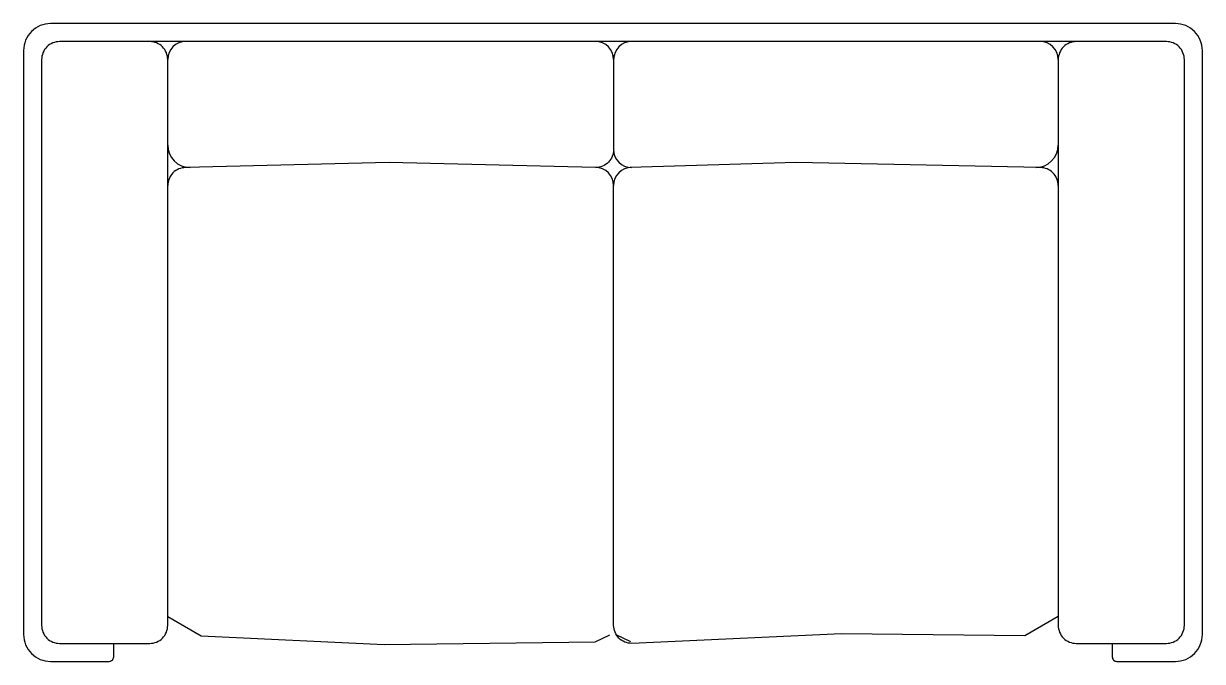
# Model space of a CAD drawing. Extents: x 0 to 131, y -71 to 0.
import ezdxf

# ---------------------------------------------------------------- set-up
doc = ezdxf.new("R2010")
doc.units = 0
doc.header["$LTSCALE"] = 50
doc.header["$MEASUREMENT"] = 0
doc.layers.get('0').update_dxf_attribs({"linetype": 'CONTINUOUS'})

msp = doc.modelspace()

# ---------------------------------------------------------------- linework, layer by layer
at = {"color": 0, "linetype": 'ByBlock'}
for p, q in [((65.38, -4.09), (65.38, -14.38)), ((67.28, -68.8), (65.65, -67.99))]:
    msp.add_line(p, q, dxfattribs=at)
for points in [[(120.73, -68.96), (120.73, -70.46, 0.414214), (121.23, -70.96), (127.73, -70.96, 0.414214), (130.73, -67.96), (130.73, -3.09, 0.414214), (127.73, -0.09), (2.88, -0.09, 0.414214), (-0.12, -3.09), (-0.12, -67.96, 0.414214), (2.88, -70.96), (9.38, -70.96, 0.414214), (9.88, -70.46), (9.88, -68.96)], [(116.73, -2.09, 0.414214), (114.73, -4.09), (114.73, -66.96, 0.414214), (116.73, -68.96), (126.73, -68.96, 0.414214), (128.73, -66.96), (128.73, -4.09, 0.414214), (126.73, -2.09), (3.88, -2.09, 0.414214), (1.88, -4.09), (1.88, -66.96, 0.414214), (3.88, -68.96), (13.88, -68.96, 0.414214), (15.88, -66.96), (15.88, -4.09, 0.414214), (13.88, -2.09, 0.414214)], [(65.38, -14.09, -0.414214), (63.38, -16.09), (40.46, -15.52), (17.88, -16.09, 0.414214), (15.88, -18.09, 0.414214)], [(114.73, -18.09, 0.414214), (112.73, -16.09), (85.65, -15.52), (67.23, -16.09)], [(114.73, -65.96), (111.04, -68.13), (90.68, -67.9), (67.38, -68.96, -0.414214), (65.38, -66.96), (65.38, -17.79)]]:
    msp.add_lwpolyline(points, format="xyb", dxfattribs=at)
msp.add_lwpolyline([(15.88, -65.96), (19.58, -68.13), (39.92, -69.07), (63.34, -68.8), (64.96, -67.99)], dxfattribs=at)
for centre, radius, start, end in [((17.88, -4.09), 2, 90, 180), ((63.38, -4.09), 2, 0, 90), ((67.38, -4.09), 2, 90, 180), ((112.73, -4.09), 2, 0, 90), ((18.38, -13.59), 2.5, 180, 270), ((67.36, -14.09), 2, 180, 270), ((112.23, -13.59), 2.5, 270, 0), ((63.38, -18.09), 2, 0, 90), ((67.36, -18.09), 2, 90, 180)]:
    msp.add_arc(centre, radius, start, end, dxfattribs=at)

doc.saveas('drawing.dxf')
